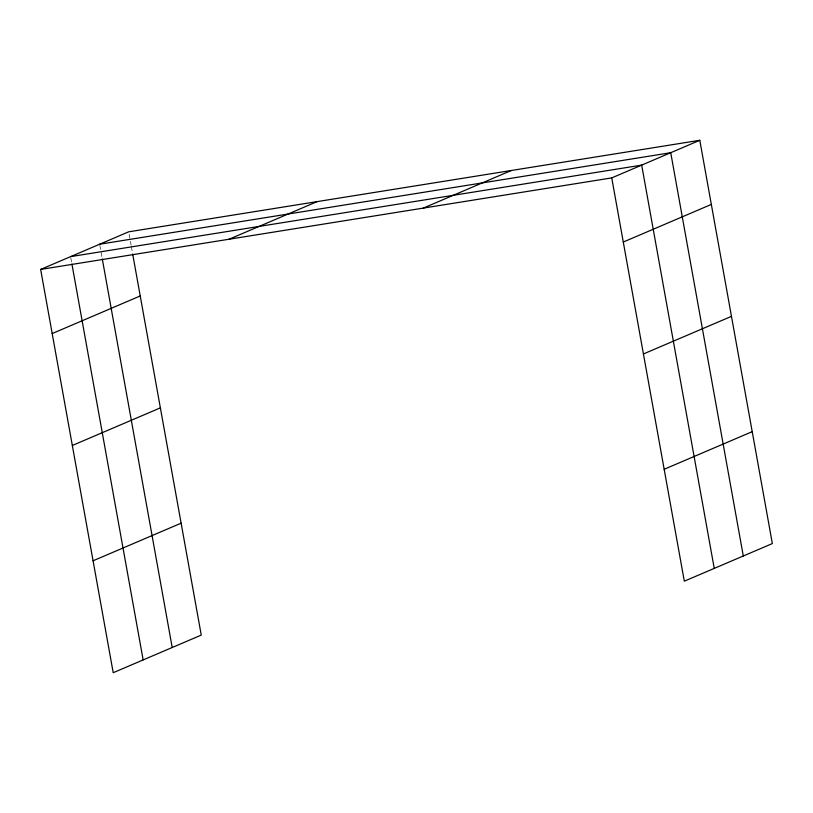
<?xml version="1.0" encoding="UTF-8"?>
<svg xmlns="http://www.w3.org/2000/svg" width="813" height="813" viewBox="0 0 813 813"><rect width="100%" height="100%" fill="white"/><g stroke="black" fill="none" stroke-linecap="round" stroke-linejoin="round"><path stroke-width="0.61" stroke-dasharray="4.07 3.05" d="M129.135 234.276L131.137 245.384M131.35 246.613L132.468 252.782M99.857 245.455L102.082 257.792M70.802 257.873L71.696 262.802"/><path stroke-width="1.22" d="M132.682 254.012L201.258 635.095L113.21 672.707L40.65 269.428L128.688 231.817L699.79 140.293L772.35 543.572L684.312 581.183L611.742 177.905L699.79 140.293M229.114 239.225L317.151 201.614M52.195 333.564L140.232 295.952M423.288 208.108L511.326 170.496M72.327 445.473L160.364 407.862M623.286 242.04L711.324 204.429M93.078 560.787L181.116 523.176M643.429 353.96L731.466 316.348M664.17 469.274L752.208 431.662M99.633 244.225L670.735 152.712L743.295 555.99M70.589 256.634L641.681 165.12L714.241 568.399M40.65 269.428L611.742 177.905M102.306 259.022L172.204 647.504M71.92 264.032L143.149 659.912"/></g></svg>
